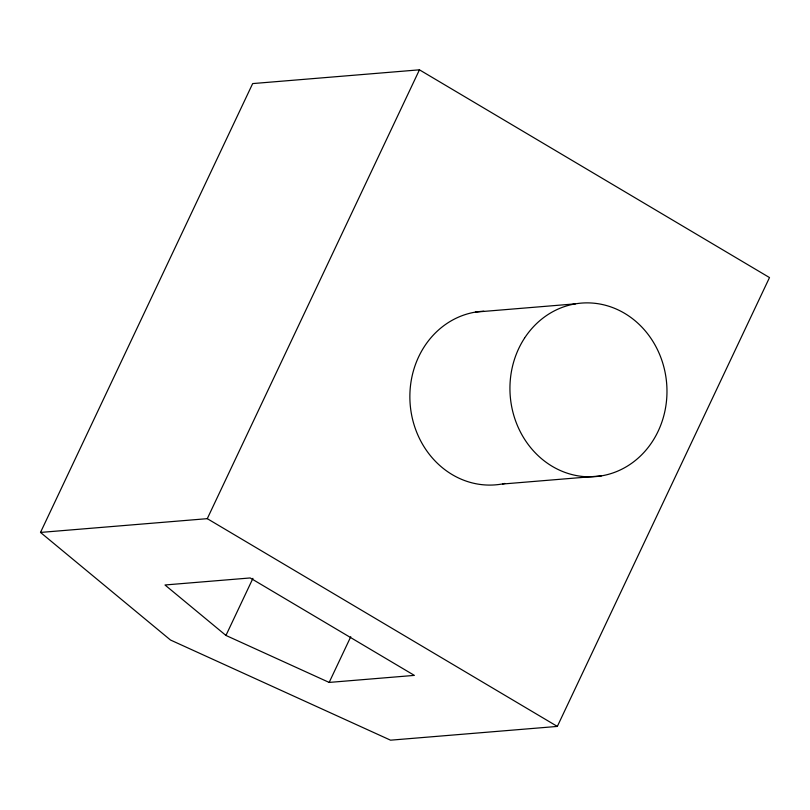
<?xml version="1.0" encoding="UTF-8"?>
<svg xmlns="http://www.w3.org/2000/svg" width="810" height="810" viewBox="0 0 810 810"><rect width="100%" height="100%" fill="white"/><g stroke="black" fill="none" stroke-linecap="round" stroke-linejoin="round"><path stroke-width="1.21" d="M40.5 532.433L252.669 83.582L419.448 69.822L769.5 277.567L557.331 726.418L390.552 740.178L170.495 640.021L40.5 532.433L207.279 518.663L557.331 726.418M207.279 518.663L419.448 69.822M225.95 635.445L164.977 584.982L250.179 577.955L414.366 675.388L329.164 682.425L225.95 635.445L252.943 578.34M329.164 682.425L350.76 636.741M475.429 312.103L575.495 303.841M601.415 475.865L501.349 484.127A87.034 78.459 85.3 0 1 410.356 406.367A87.034 78.459 85.3 0 1 483.823 311.212M504.893 483.449A87.034 78.459 85.3 0 1 502.534 483.924M524.526 338.155A87.034 78.459 85.3 0 0 580.932 476.28A87.034 78.459 85.3 0 0 659.907 355.134A87.034 78.459 85.3 0 0 524.526 338.155"/></g></svg>
